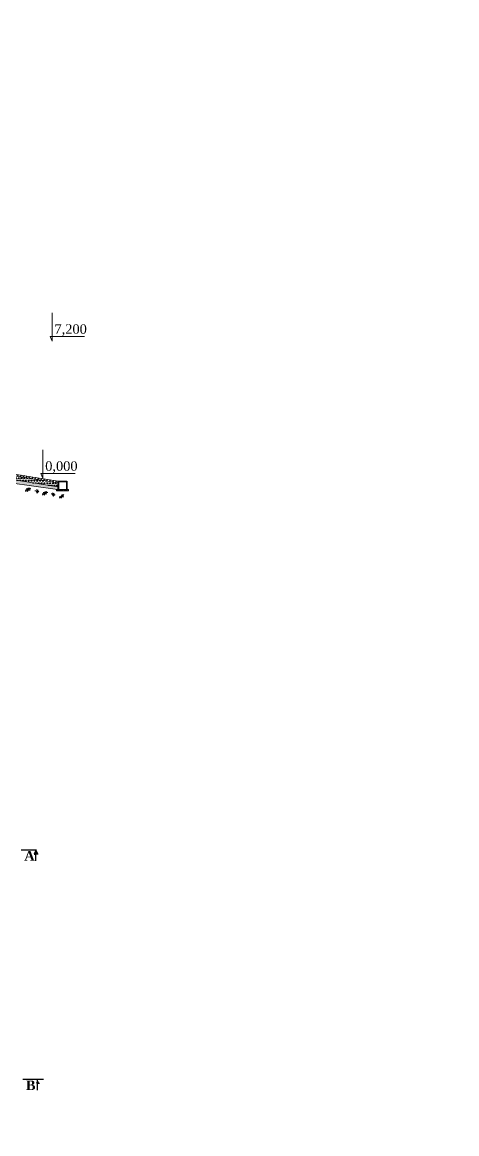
# Model space of a CAD drawing. Header units: inches. Extents: x -4475333 to 345677417, y -211198149 to 2125895.
# Drawn here: x -1900099 to -1877253, y 871185 to 929596 of the extents above; entities that cross this region are included whole.
import ezdxf

# ---------------------------------------------------------------- set-up
doc = ezdxf.new("R2010")
doc.units = ezdxf.units.IN
doc.header["$LTSCALE"] = 150
doc.header["$MEASUREMENT"] = 0
doc.linetypes.add('HIDDEN2', pattern=[4.7625, 3.175, -1.5875])
for name, color, linetype in [('C.Tiet0.3', 3, 'Continuous'), ('khung tên', 100, 'Continuous'), ('Net0.2', 4, 'Continuous'), ('netdut', 2, 'HIDDEN2'), ('Thiet bi', 7, 'Continuous'), ('tru', 7, 'Continuous')]:
    doc.layers.add(name, color=color, linetype=linetype)
doc.layers.add('KHUNG BVE', color=7, linetype='Continuous', lineweight=0)
doc.layers.add('móng cột', color=7, linetype='Continuous', lineweight=50)
doc.styles.add('CHU DAM', font='arialbd.ttf', dxfattribs={"height": 200})
doc.styles.get("Standard").update_dxf_attribs({"font": 'times.ttf', "height": 100})
pattern_1 = [(50, (-1908353.505, 901790.16), (72.8736, -6.3756), [7.61997, -83.8197]), (355, (-1908353.505, 901790.16), (-14.0971, 76.4224), [6.096, -67.05576]), (100.451, (-1908347.43, 901789.63), (58.7768, 70.04643), [6.476, -71.23575]), (46.1842, (-1908353.505, 901810.48), (108.4312, -16.8169), [11.43, -125.7296]), (96.6356, (-1908344.47, 901809.08), (94.9614, 98.9699), [9.714, -106.8536]), (351.184, (-1908353.5, 901810.48), (94.9615, 98.9697), [9.144, -100.5836]), (21, (-1908343.345, 901805.4), (60.64574, -40.90606), [7.61997, -83.8197]), (326, (-1908343.345, 901805.4), (24.7207, 73.67493), [6.096, -67.05576]), (71.4514, (-1908338.29, 901801.99), (85.3663, 32.76903), [6.476, -71.23575]), (37.5, (-1908353.505, 901790.162), (1.235437, 33.821896), [0, -66.24297, 0, -68.07176, 0, -67.30976]), (7.5, (-1908353.505, 901790.16), (26.72777, 40.07209), [0, -38.81106, 0, -64.71897, 0, -25.65391]), (327.5, (-1908376.162, 901790.162), (54.236046, -2.29149), [0, -25.39991, 0, -79.24772, 0, -105.15563]), (317.5, (-1908386.32, 901790.16), (59.25146, 10.17056), [0, -33.01988, 0, -52.62861, 0, -74.67574])]
pattern_2 = [(45, (-1908353.5, 901790.16), (-101.0275, 101.0275), []), (45, (-1908286.15, 901790.16), (-101.0275, 101.0275), [])]

msp = doc.modelspace()

# ---------------------------------------------------------------- hatches: boundary and pattern name
at = {"layer": 'KHUNG BVE', "linetype": 'ByBlock', "lineweight": 9, "ltscale": 10}
h = msp.add_hatch(color=256, dxfattribs=at)
h.paths.add_polyline_path([(-1899375.6, 886071), (-1899375.6, 885884.5), (-1899278.2, 885884.5)])
h.paths.add_polyline_path([(-1899375.6, 886071), (-1899473, 885884.5), (-1899375.6, 885884.5)])
h = msp.add_hatch(color=256, dxfattribs=at)
h.paths.add_polyline_path([(-1899287.4, 874015), (-1899287.4, 873828.5), (-1899190, 873828.5)])
h.paths.add_polyline_path([(-1899287.4, 874015), (-1899384.8, 873828.5), (-1899287.4, 873828.5)])
at = {"layer": 'Net0.2', "lineweight": 9}
h = msp.add_hatch(dxfattribs=at)
h.set_pattern_fill('AR-CONC', color=256, scale=0.399999, style=0)
h.set_pattern_definition(pattern_1)
h.paths.add_polyline_path([(-1897658.5, 905037), (-1897728.5, 905037), (-1897728.5, 905487), (-1897743.8, 905487), (-1897743.8, 905432.4), (-1897778.5, 905432.4), (-1897778.5, 905037), (-1898178.5, 905037), (-1898178.5, 905432.4), (-1898213.2, 905432.4), (-1898213.2, 905487), (-1898228.5, 905487), (-1898228.5, 905037), (-1898298.5, 905037), (-1898298.5, 904967), (-1897658.5, 904967)])
h = msp.add_hatch(dxfattribs=at)
h.set_pattern_fill('ANSI32', color=256, scale=14.999947, style=0)
h.set_pattern_definition(pattern_2)
h.paths.add_polyline_path([(-1897658.5, 905037), (-1897728.5, 905037), (-1897728.5, 905487), (-1897743.8, 905487), (-1897743.8, 905432.4), (-1897778.5, 905432.4), (-1897778.5, 905037), (-1898178.5, 905037), (-1898178.5, 905432.4), (-1898213.2, 905432.4), (-1898213.2, 905487), (-1898228.5, 905487), (-1898228.5, 905037), (-1898298.5, 905037), (-1898298.5, 904967), (-1897658.5, 904967)])
h = msp.add_hatch(dxfattribs=at)
h.set_pattern_fill('AR-CONC', color=256, scale=0.399999, style=0)
h.set_pattern_definition(pattern_1)
h.paths.add_polyline_path([(-1897758.8, 905487), (-1898198.3, 905487), (-1898198.3, 905448), (-1897758.8, 905448)])
h = msp.add_hatch(dxfattribs=at)
h.set_pattern_fill('ANSI32', color=256, scale=14.999947, style=0)
h.set_pattern_definition(pattern_2)
h.paths.add_polyline_path([(-1897758.8, 905487), (-1898198.3, 905487), (-1898198.3, 905448), (-1897758.8, 905448)])
at = {"layer": 'netdut', "linetype": 'ByBlock', "lineweight": 9, "ltscale": 10}
h = msp.add_hatch(dxfattribs=at)
h.set_pattern_fill('DOTS', color=4, scale=400, style=0)
h.set_pattern_definition([(0, (-2653278.374, 852424.739), (12.5, 25), [0, -25])])
edge = h.paths.add_edge_path()
edge.add_line((-1900725.9, 905387), (-1898236.7, 905037.1))
edge.add_line((-1900727.1, 905387.2), (-1900728.3, 905387))
edge.add_line((-1900728.3, 905387), (-1900728.3, 905486.9))
edge.add_line((-1900728.3, 905486.9), (-1900728.5, 905587))
edge.add_line((-1900728.5, 905587), (-1898228.5, 905187))
edge.add_line((-1898228.5, 905187), (-1898228.5, 905037))
at = {"layer": 'netdut', "linetype": 'Continuous', "lineweight": -2, "ltscale": 10}
h = msp.add_hatch(dxfattribs=at)
h.set_pattern_fill('TRIANG', color=0, scale=400, style=0)
h.set_pattern_definition([(60, (-5909778.3, -582842.6), (-75, 129.9038105), [75, -75]), (120, (-5909778.3, -582842.6), (-150, 8e-08), [75, -75]), (0, (-5909815.8, -582777.65), (75, 129.9038104), [75, -75])])
h.paths.add_polyline_path([(-1900726.6, 905786.7), (-1900728.3, 905587), (-1900728.3, 905587), (-1898228.5, 905187), (-1898228.5, 905386.5)])
at = {"layer": 'tru', "linetype": 'ByBlock', "lineweight": 9, "ltscale": 10}
h = msp.add_hatch(dxfattribs=at)
h.set_pattern_fill('ANSI31', color=5, scale=40, style=0)
h.set_pattern_definition([(45, (-3460444.04, 1115139.63), (-89.802561, 89.802561), [])])
h.paths.add_polyline_path([(-1898228.5, 905387.5), (-1898228.5, 905487.5), (-1900729.3, 905887.7), (-1900828.5, 905887.5), (-1900628.5, 905886.8), (-1900728.3, 905887), (-1900728.4, 905787.1), (-1900728.5, 905787.5)])

# ---------------------------------------------------------------- linework, layer by layer
at = {"layer": 'C.Tiet0.3', "lineweight": 18}
for p, q in [((-1898213.2, 905487), (-1898228.5, 905487)), ((-1898228.5, 905487), (-1898228.5, 905037)), ((-1898213.2, 905487), (-1898213.2, 905432.4)), ((-1898178.5, 905432.4), (-1898213.2, 905432.4)), ((-1898198.3, 905487), (-1898198.3, 905448)), ((-1897758.8, 905487), (-1898198.3, 905487)), ((-1898198.3, 905448), (-1897758.8, 905448)), ((-1898178.5, 905432.4), (-1898178.5, 905037)), ((-1897743.8, 905432.4), (-1897778.5, 905432.4)), ((-1897778.5, 905432.4), (-1897778.5, 905037)), ((-1897758.8, 905487), (-1897758.8, 905448)), ((-1897743.8, 905487), (-1897743.8, 905432.4)), ((-1897728.5, 905487), (-1897743.8, 905487)), ((-1897728.5, 905487), (-1897728.5, 905037)), ((-1898298.5, 905037), (-1898298.5, 904967)), ((-1898228.5, 905037), (-1898298.5, 905037)), ((-1898228.5, 905037), (-1898298.5, 905037)), ((-1897728.5, 904967), (-1898298.5, 904967)), ((-1898298.5, 904967), (-1897658.5, 904967)), ((-1897778.5, 905037), (-1898178.5, 905037)), ((-1897728.5, 905037), (-1897658.5, 905037)), ((-1897658.5, 905037), (-1897658.5, 904967))]:
    msp.add_line(p, q, dxfattribs=at)
at = {"layer": 'KHUNG BVE', "linetype": 'Continuous', "lineweight": 18, "ltscale": 10}
for p, q in [((-1898522.7, 914318), (-1898522.7, 912839.5)), ((-1898522.7, 914318), (-1898522.7, 912839.5)), ((-1898522.7, 912839.5), (-1898635.6, 913087)), ((-1898522.7, 912839.5), (-1898635.6, 913087)), ((-1898635.6, 913087), (-1896824.3, 913087)), ((-1899010.5, 907118.2), (-1899010.5, 905639.6)), ((-1898228.5, 905487), (-1900728.5, 905887)), ((-1900728.5, 905787), (-1898228.5, 905386.5)), ((-1900725.9, 905387), (-1898236.7, 905037.1)), ((-1899010.5, 905639.6), (-1899123.4, 905887.1)), ((-1899123.4, 905887.1), (-1897312.1, 905887.1))]:
    msp.add_line(p, q, dxfattribs=at)
at = {"layer": 'KHUNG BVE', "color": 3, "linetype": 'ByBlock', "lineweight": 30, "ltscale": 10}
for p, q in [((-1900157.6, 886111.6), (-1899353.7, 886111.6)), ((-1900069.4, 874055.6), (-1898988.1, 874055.6))]:
    msp.add_line(p, q, dxfattribs=at)
at = {"layer": 'KHUNG BVE', "linetype": 'ByBlock', "lineweight": -2, "ltscale": 10}
for p, q in [((-1899375.6, 886071), (-1899473, 885884.5)), ((-1899473, 885884.5), (-1899375.6, 885884.5)), ((-1899375.6, 885527.4), (-1899375.6, 886071)), ((-1899375.6, 886071), (-1899278.2, 885884.5)), ((-1899278.2, 885884.5), (-1899375.6, 885884.5)), ((-1899287.4, 873471.4), (-1899287.4, 874015)), ((-1899190, 873828.5), (-1899287.4, 873828.5))]:
    msp.add_line(p, q, dxfattribs=at)
at = {"layer": 'KHUNG BVE', "lineweight": 0}
msp.add_circle((-1916098.2, 889715.1), 188435.9, dxfattribs=at)
at = {"layer": 'móng cột', "lineweight": 18}
for p, q in [((-1898228.5, 905387), (-1900728.5, 905787)), ((-1898228.5, 905187), (-1900728.5, 905587)), ((-1898228.5, 905487), (-1898228.5, 905187))]:
    msp.add_line(p, q, dxfattribs=at)
at = {"layer": 'Net0.2', "lineweight": 18}
for p, q in [((-1897743.8, 905487), (-1897728.5, 905487)), ((-1899938.9, 905008), (-1899687, 905008)), ((-1899763.2, 905136.6), (-1899918.2, 904943.3)), ((-1899890.4, 905072), (-1899638.5, 905072)), ((-1899682.3, 905136.6), (-1899837.3, 904943.3)), ((-1899054.4, 904816.5), (-1898802.5, 904816.5)), ((-1898878.7, 904945.1), (-1899033.7, 904751.8)), ((-1899005.9, 904880.5), (-1898754, 904880.5)), ((-1898797.8, 904945.1), (-1898952.8, 904751.8)), ((-1898161.9, 904649.5), (-1897910, 904649.5)), ((-1897986.2, 904778.1), (-1898141.2, 904584.8)), ((-1897905.3, 904778.1), (-1898060.3, 904584.8))]:
    msp.add_line(p, q, dxfattribs=at)
for points in [[(-1899353, 905035.4), (-1899260.3, 904985.3), (-1899433.8, 904972.9), (-1899223.1, 904923.4), (-1899371.8, 904911), (-1899285.1, 904886.2), (-1899322.2, 904849.1), (-1899316.1, 904842.9)], [(-1898501.2, 904868.8), (-1898408.5, 904818.6), (-1898582.1, 904806.2), (-1898371.3, 904756.7), (-1898520.1, 904744.3), (-1898433.3, 904719.5), (-1898470.5, 904682.4), (-1898464.3, 904676.2)]]:
    msp.add_spline(points, degree=3, dxfattribs=at)
at = {"layer": 'netdut', "color": 0, "linetype": 'ByBlock', "lineweight": 18, "ltscale": 10}
for p, q in [((-1898228.5, 905187), (-1900728.5, 905587)), ((-1898228.5, 905386.5), (-1898228.5, 905187))]:
    msp.add_line(p, q, dxfattribs=at)
at = {"layer": 'netdut', "color": 4, "linetype": 'ByBlock', "lineweight": 18, "ltscale": 10}
for p, q in [((-1900728.5, 905587), (-1898228.5, 905187)), ((-1898228.5, 905187), (-1898228.5, 905037))]:
    msp.add_line(p, q, dxfattribs=at)
at = {"layer": 'Thiet bi', "color": 2, "linetype": 'ByBlock', "lineweight": 18, "ltscale": 10}
for q in [(-1898228.5, 905487), (-1898228.5, 905386.5)]:
    msp.add_line((-1898228.5, 905135.1), q, dxfattribs=at)

# ---------------------------------------------------------------- texts
at = {"layer": 'KHUNG BVE', "color": 3, "linetype": 'ByBlock', "lineweight": 30, "ltscale": 10, "char_height": 500, "width": 1744.456, "attachment_point": 1, "style": 'CHU DAM'}
for s, insert in [('{\\fTimes New Roman|b1|i0|c0|p18;A}', (-1899991, 886039)), ('{\\fTimes New Roman|b1|i0|c0|p18;B}', (-1899902.8, 873983))]:
    msp.add_mtext(s, dxfattribs=dict(at, insert=insert))
at = {"layer": 'khung tên', "lineweight": 18, "char_height": 500, "width": 257.33, "attachment_point": 1}
for s, insert in [('{\\fTimes New Roman|b0|i0|c0|p18;7,200}', (-1898401.1, 913724.2)), ('{\\fTimes New Roman|b0|i0|c0|p18;0,000}', (-1898888.9, 906524.4))]:
    msp.add_mtext(s, dxfattribs=dict(at, insert=insert))

doc.saveas('drawing.dxf')
